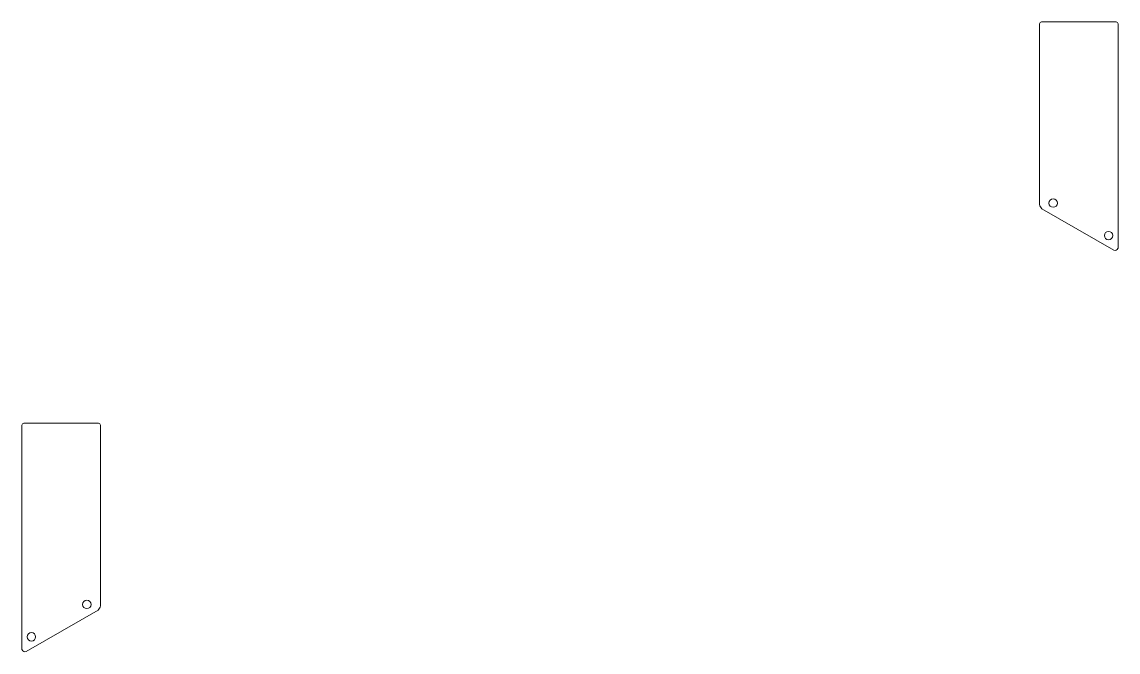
# Model space of a CAD drawing. Header units: inches. Extents: x -144 to 143, y -73 to 92.
import ezdxf

# ---------------------------------------------------------------- set-up
doc = ezdxf.new("R2010")
doc.units = ezdxf.units.IN
doc.header["$MEASUREMENT"] = 0
doc.layers.add('_U+5207_U+65AD_U+30D1_U+30B9', color=7, linetype='Continuous', true_color=0xffffff)

# ---------------------------------------------------------------- blocks, each defined once
blk = doc.blocks.new('block 73')
at = {"layer": '_U+5207_U+65AD_U+30D1_U+30B9', "color": 1, "lineweight": 9, "true_color": 0xff0000}
blk.add_open_spline([(122.86, 91.82), (122.86, 91.82), (122.86, 44.46), (122.86, 44.46), (122.92, 43.94), (123.15, 43.68), (123.5, 43.38), (123.5, 43.38), (142.33, 32.53), (142.33, 32.53), (142.74, 32.36), (143.21, 32.55), (143.38, 32.95), (143.4, 33.01), (143.42, 33.07), (143.43, 33.14), (143.43, 33.14), (143.43, 91.81), (143.43, 91.81), (143.43, 92.09), (143.2, 92.31), (142.93, 92.31), (142.93, 92.31), (123.36, 92.32), (123.36, 92.32), (123.08, 92.32), (122.86, 92.1), (122.86, 91.82)], degree=3, knots=[0, 0, 0, 0, 1, 1, 1, 2, 2, 2, 3, 3, 3, 4, 4, 4, 5, 5, 5, 6, 6, 6, 7, 7, 7, 8, 8, 8, 9, 9, 9, 9], dxfattribs=at)
blk = doc.blocks.new('block 74')
at = {"layer": '_U+5207_U+65AD_U+30D1_U+30B9', "color": 1, "lineweight": 9, "true_color": 0xff0000}
blk.add_open_spline([(125.33, 44.85), (125.33, 45.46), (125.83, 45.95), (126.43, 45.95), (127.04, 45.95), (127.53, 45.46), (127.53, 44.85), (127.53, 44.24), (127.04, 43.75), (126.43, 43.75), (125.83, 43.75), (125.33, 44.24), (125.33, 44.85), (125.33, 44.85), (125.33, 44.85), (125.33, 44.85)], degree=3, knots=[0, 0, 0, 0, 1, 1, 1, 2, 2, 2, 3, 3, 3, 4, 4, 4, 5, 5, 5, 5], dxfattribs=at)
blk = doc.blocks.new('block 75')
at = {"layer": '_U+5207_U+65AD_U+30D1_U+30B9', "color": 1, "lineweight": 9, "true_color": 0xff0000}
blk.add_open_spline([(139.83, 36.35), (139.83, 36.95), (140.33, 37.45), (140.93, 37.45), (141.54, 37.45), (142.03, 36.95), (142.03, 36.35), (142.03, 35.74), (141.54, 35.25), (140.93, 35.25), (140.33, 35.25), (139.83, 35.74), (139.83, 36.35), (139.83, 36.35), (139.83, 36.35), (139.83, 36.35)], degree=3, knots=[0, 0, 0, 0, 1, 1, 1, 2, 2, 2, 3, 3, 3, 4, 4, 4, 5, 5, 5, 5], dxfattribs=at)
blk = doc.blocks.new('block 72')
at = {"layer": '_U+5207_U+65AD_U+30D1_U+30B9'}
for name in ['block 73', 'block 74', 'block 75']:
    blk.add_blockref(name, (0, 0), dxfattribs=at)
blk = doc.blocks.new('block 77')
at = {"layer": '_U+5207_U+65AD_U+30D1_U+30B9', "color": 1, "lineweight": 9, "true_color": 0xff0000}
blk.add_open_spline([(-123.1, -13.31), (-123.1, -13.31), (-123.1, -60.67), (-123.1, -60.67), (-123.16, -61.19), (-123.39, -61.45), (-123.74, -61.75), (-123.74, -61.75), (-142.58, -72.61), (-142.58, -72.61), (-142.98, -72.78), (-143.45, -72.58), (-143.62, -72.18), (-143.64, -72.12), (-143.66, -72.06), (-143.67, -71.99), (-143.67, -71.99), (-143.67, -13.32), (-143.67, -13.32), (-143.67, -13.04), (-143.44, -12.82), (-143.17, -12.82), (-143.17, -12.82), (-123.6, -12.81), (-123.6, -12.81), (-123.32, -12.81), (-123.1, -13.03), (-123.1, -13.31)], degree=3, knots=[0, 0, 0, 0, 1, 1, 1, 2, 2, 2, 3, 3, 3, 4, 4, 4, 5, 5, 5, 6, 6, 6, 7, 7, 7, 8, 8, 8, 9, 9, 9, 9], dxfattribs=at)
blk = doc.blocks.new('block 78')
at = {"layer": '_U+5207_U+65AD_U+30D1_U+30B9', "color": 1, "lineweight": 9, "true_color": 0xff0000}
blk.add_open_spline([(-125.57, -60.28), (-125.57, -59.68), (-126.07, -59.18), (-126.67, -59.18), (-127.28, -59.18), (-127.77, -59.68), (-127.77, -60.28), (-127.77, -60.89), (-127.28, -61.38), (-126.67, -61.38), (-126.07, -61.38), (-125.57, -60.89), (-125.57, -60.28), (-125.57, -60.28), (-125.57, -60.28), (-125.57, -60.28)], degree=3, knots=[0, 0, 0, 0, 1, 1, 1, 2, 2, 2, 3, 3, 3, 4, 4, 4, 5, 5, 5, 5], dxfattribs=at)
blk = doc.blocks.new('block 79')
at = {"layer": '_U+5207_U+65AD_U+30D1_U+30B9', "color": 1, "lineweight": 9, "true_color": 0xff0000}
blk.add_open_spline([(-140.07, -68.78), (-140.07, -68.18), (-140.57, -67.68), (-141.17, -67.68), (-141.78, -67.68), (-142.27, -68.18), (-142.27, -68.78), (-142.27, -69.39), (-141.78, -69.88), (-141.17, -69.88), (-140.57, -69.88), (-140.07, -69.39), (-140.07, -68.78), (-140.07, -68.78), (-140.07, -68.78), (-140.07, -68.78)], degree=3, knots=[0, 0, 0, 0, 1, 1, 1, 2, 2, 2, 3, 3, 3, 4, 4, 4, 5, 5, 5, 5], dxfattribs=at)
blk = doc.blocks.new('block 76')
at = {"layer": '_U+5207_U+65AD_U+30D1_U+30B9'}
for name in ['block 77', 'block 78', 'block 79']:
    blk.add_blockref(name, (0, 0), dxfattribs=at)

msp = doc.modelspace()

# ---------------------------------------------------------------- block references
at = {"layer": '_U+5207_U+65AD_U+30D1_U+30B9'}
for name in ['block 72', 'block 76']:
    msp.add_blockref(name, (0, 0), dxfattribs=at)

doc.saveas('drawing.dxf')
